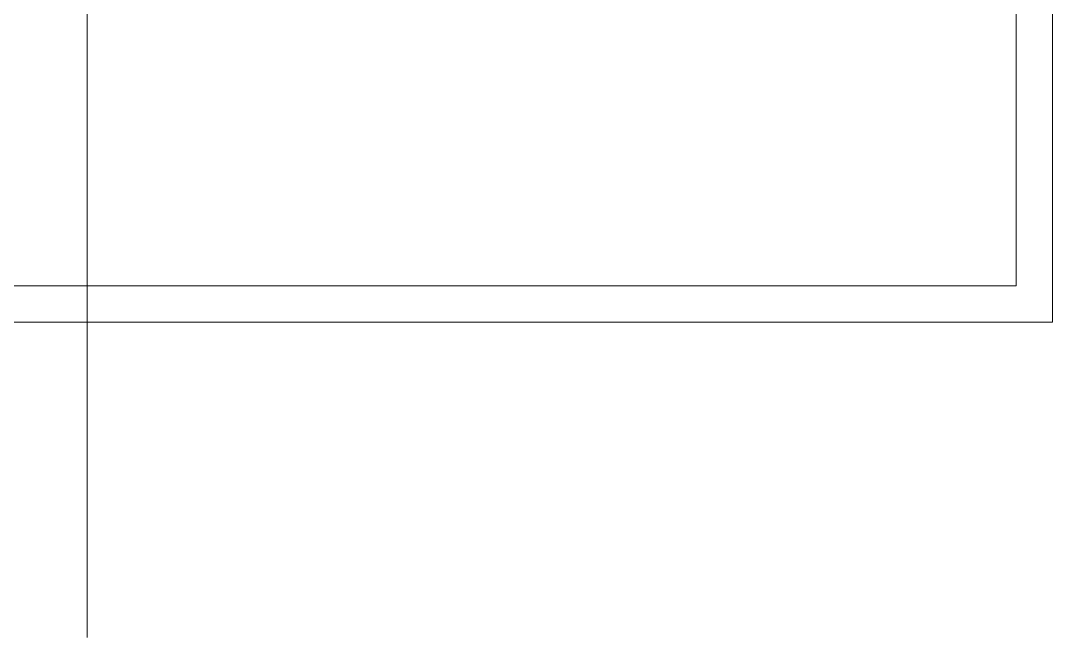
# Model space of a CAD drawing. Header units: metres. Extents: x 32 to 132, y -29 to 44.
# Drawn here: x 71.224 to 75.498, y -23.164 to -20.609 of the extents above; entities that cross this region are included whole.
import ezdxf

# ---------------------------------------------------------------- set-up
doc = ezdxf.new("R2010")
doc.units = ezdxf.units.M
doc.header["$LTSCALE"] = 100
doc.layers.add('A-WALL', color=8, linetype='Continuous', lineweight=9)
doc.layers.add('Arqui', color=8, linetype='Continuous', lineweight=0)

# ---------------------------------------------------------------- blocks, each defined once
blk = doc.blocks.new('Est etapa 3 torre')
at = {"layer": 'Arqui'}
for p, q in [((1139.297996631386, -5955.354215386202), (1139.29799660527, -6014.914148822341)), ((1139.298002271553, -5955.354215387314), (1139.298002243985, -6014.914148609518))]:
    blk.add_line(p, q, dxfattribs=at)
blk = doc.blocks.new('A$C648cc0e8')
at = {"layer": 'Arqui'}
for points in [[(36.92313179604423, 8.726520468367653), (43.76713273508756, 8.726546165617492), (43.76711168330655, 7.116392826781976), (36.92311074426323, 7.116367129533046)], [(36.92313179604423, 8.726520468367653), (43.76713273508756, 8.726546165617492), (43.76711168330655, 7.116392826781976), (36.92311074426323, 7.116367129533046)], [(37.07313179618006, 8.726520468378567), (43.61713273522321, 8.726546165606578), (43.61711168330669, 7.266392826772517), (37.07311074426332, 7.266367129543596)], [(37.07313179618029, 8.726520468378567), (43.61713273522344, 8.726546165606578), (43.61711168330692, 7.266392826772517), (37.07311074426332, 7.266367129543596)]]:
    blk.add_lwpolyline(points, close=True, dxfattribs=at)
blk.add_blockref('Est etapa 3 torre', (-1099.529286661206, 6020.724493402553), dxfattribs=at)

msp = doc.modelspace()

# ---------------------------------------------------------------- block references
at = {"layer": 'A-WALL'}
msp.add_blockref('A$C648cc0e8', (31.73064731128203, -28.97426442127666), dxfattribs=at)

doc.saveas('drawing.dxf')
